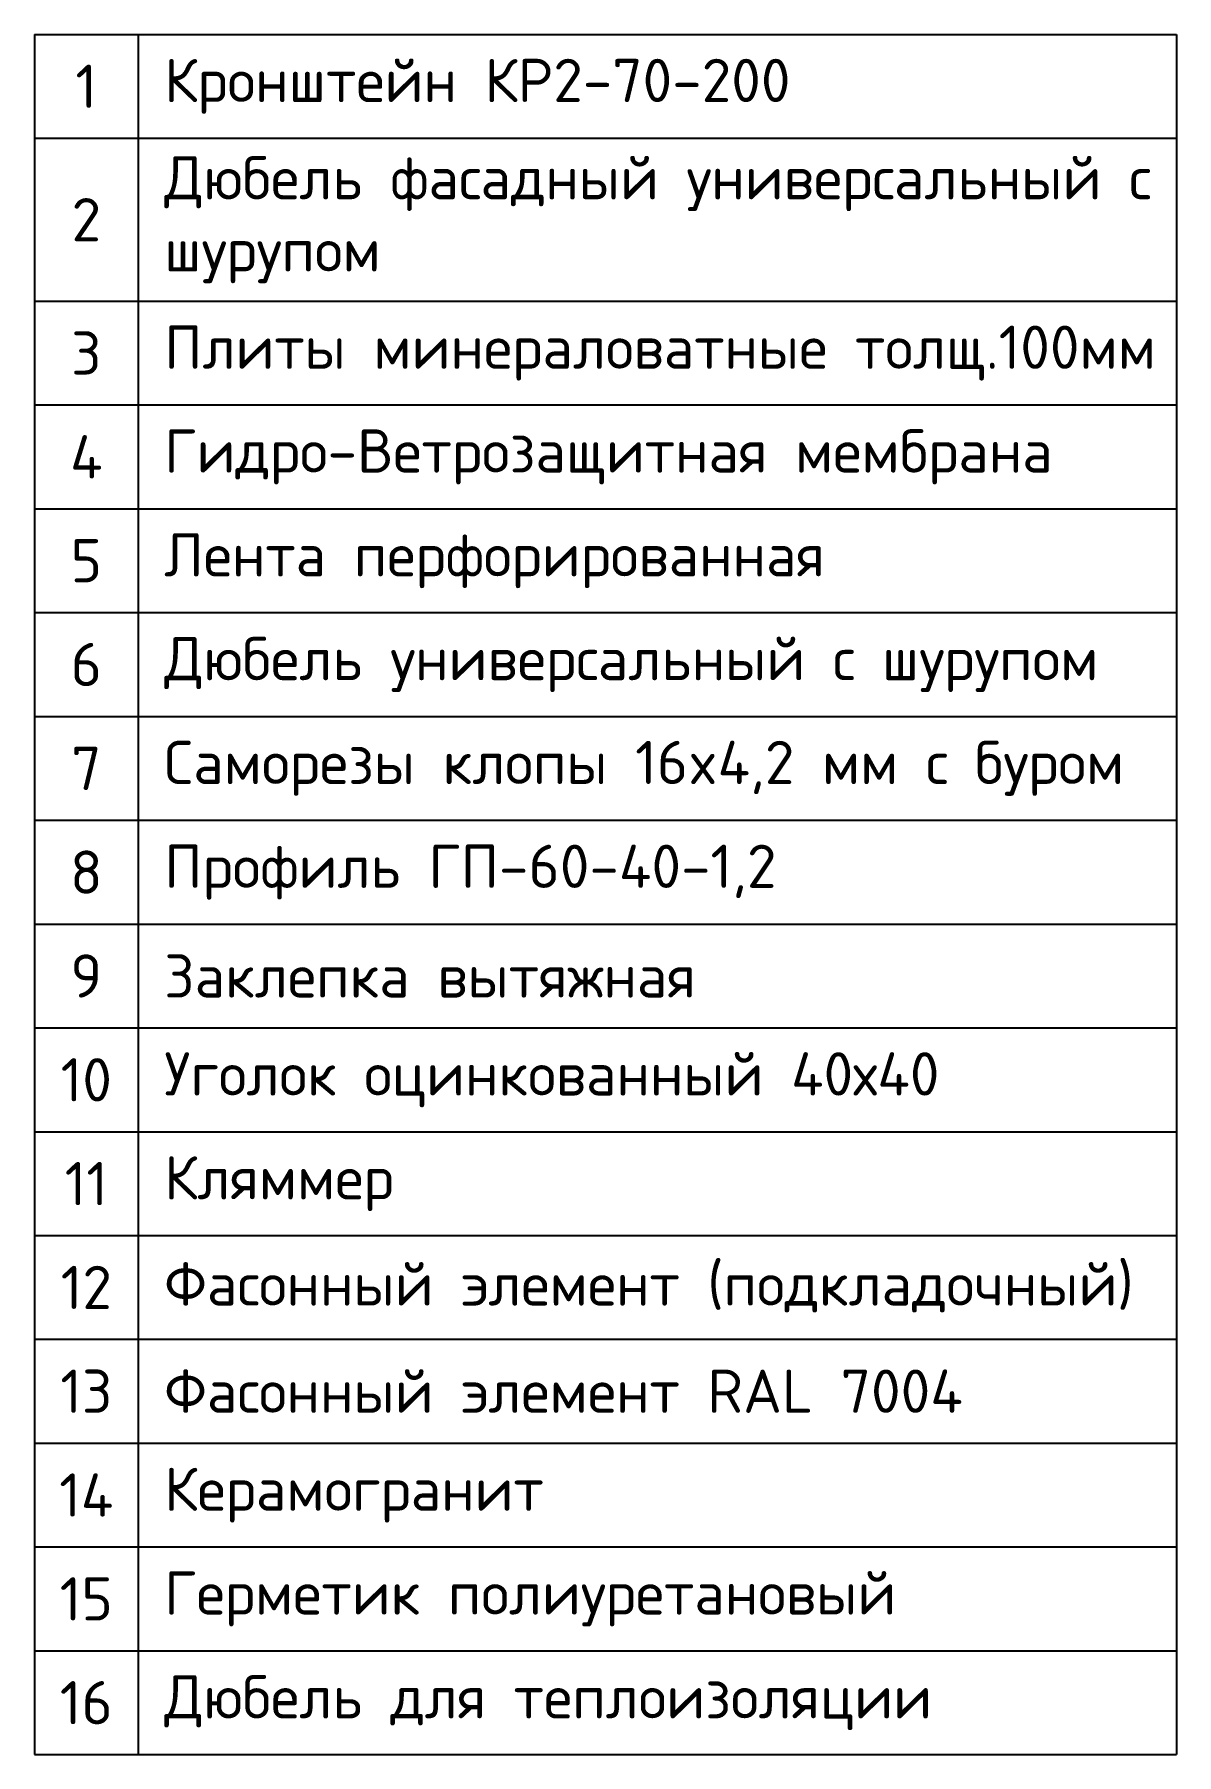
# Model space of a CAD drawing. Header units: millimetres. Extents: x -3689 to 2955806, y -724709 to -635850.
# Drawn here: x 2950248.1 to 2950578.2, y -719311.3 to -718814.1 of the extents above; entities that cross this region are included whole.
import ezdxf

# ---------------------------------------------------------------- set-up
doc = ezdxf.new("R2010")
doc.units = ezdxf.units.MM
doc.layers.add('_Выноска', color=7, linetype='Continuous', lineweight=15)

# ---------------------------------------------------------------- blocks, each defined once
blk = doc.blocks.new('*T431')
at = {"layer": '_Выноска', "linetype": 'ByBlock', "lineweight": -2, "transparency": 16777216}
for p, q in [((0, 0), (330.08, 0)), ((0, 0), (0, -497.21)), ((30.01, 0), (30.01, -497.21)), ((330.08, 0), (330.08, -497.21)), ((0, -30.01), (330.08, -30.01)), ((0, -77.1), (330.08, -77.1)), ((0, -107.11), (330.08, -107.11)), ((0, -137.12), (330.08, -137.12)), ((0, -167.13), (330.08, -167.13)), ((0, -197.13), (330.08, -197.13)), ((0, -227.14), (330.08, -227.14)), ((0, -257.15), (330.08, -257.15)), ((0, -287.16), (330.08, -287.16)), ((0, -317.16), (330.08, -317.16)), ((0, -347.17), (330.08, -347.17)), ((0, -377.18), (330.08, -377.18)), ((0, -407.19), (330.08, -407.19)), ((0, -437.2), (330.08, -437.2)), ((0, -467.2), (330.08, -467.2)), ((30.01, -497.21), (330.08, -497.21))]:
    blk.add_line(p, q, dxfattribs=at)
at = {"layer": '_Выноска', "color": 0, "linetype": 'ByBlock', "lineweight": -2, "transparency": 16777216}
blk.add_line((0, -497.21), (30.01, -497.21), dxfattribs=at)
at = {"layer": '_Выноска', "color": 0, "transparency": 16777216}
for s, insert, char_height, width, attachment_point in [('{\\fISOCPEUR|b0|i0|c0;1', (15, -15), 12.5032, 15.0039, 5), ('{\\fISOCPEUR|b0|i0|c0;Кронштейн КР2-70-200', (37.51, -15), 12.5032, 285.0733, 4), ('{\\fISOCPEUR|b0|i0|c0;Дюбель фасадный универсальный с шурупом', (37.51, -53.56), 12.5032, 285.0733, 4), ('{\\fISOCPEUR|b0|i0|c0;2', (15, -53.56), 12.5032, 15.0039, 5), ('{\\fISOCPEUR|b0|i0|c204|p34;Плиты минераловатные толщ\\fISOCPEUR|b0|i0|c0|p34;.100\\fISOCPEUR|b0|i0|c204|p34;мм}', (37.51, -92.11), 12.50322, 285.0733, 4), ('{\\fISOCPEUR|b0|i0|c0;3', (15, -92.11), 12.5032, 15.0039, 5), ('{\\fISOCPEUR|b0|i0|c0;Гидро-Ветрозащитная мембрана', (37.51, -122.11), 12.5032, 285.0733, 4), ('{\\fISOCPEUR|b0|i0|c0;4', (15, -122.11), 12.5032, 15.0039, 5), ('{\\fISOCPEUR|b0|i0|c0;Лента перфорированная', (37.51, -152.12), 12.5032, 285.0733, 4), ('{\\fISOCPEUR|b0|i0|c0;5', (15, -152.12), 12.5032, 15.0039, 5), ('{\\fISOCPEUR|b0|i0|c0;6', (15, -182.13), 12.5032, 15.0039, 5), ('{\\fISOCPEUR|b0|i0|c0;Дюбель универсальный с шурупом', (37.51, -182.13), 12.5032, 285.0733, 4), ('{\\fISOCPEUR|b0|i0|c0;7', (15, -212.14), 12.5032, 15.0039, 5), ('{\\fISOCPEUR|b0|i0|c0;Саморезы клопы 16x4,2 мм с буром', (37.51, -212.14), 12.5032, 285.0733, 4), ('{\\fISOCPEUR|b0|i0|c0;8', (15, -242.15), 12.5032, 15.0039, 5), ('{\\fISOCPEUR|b0|i0|c204|p34;Профиль ГП\\fISOCPEUR|b0|i0|c0|p34;-60-40-1,2}', (37.51, -242.15), 12.5032, 285.0733, 4), ('{\\fISOCPEUR|b0|i0|c0;9', (15, -272.15), 12.5032, 15.0039, 5), ('{\\fISOCPEUR|b0|i0|c0;Заклепка вытяжная', (37.51, -272.15), 12.5032, 285.0733, 4), ('{\\fISOCPEUR|b0|i0|c0;10', (15, -302.16), 12.5032, 15.0039, 5), ('{\\fISOCPEUR|b0|i0|c0;Уголок оцинкованный 40х40', (37.51, -302.16), 12.5032, 285.0733, 4), ('{\\fISOCPEUR|b0|i0|c0;11', (15, -332.17), 12.5032, 15.0039, 5), ('{\\fISOCPEUR|b0|i0|c0;Кляммер', (37.51, -332.17), 12.5032, 285.0733, 4), ('{\\fISOCPEUR|b0|i0|c0;12', (15, -362.18), 12.5032, 15.0039, 5), ('{\\fISOCPEUR|b0|i0|c204|p34;Фасонный элемент (подкладочный)}', (37.51, -362.18), 12.5032, 285.0733, 4), ('{\\fISOCPEUR|b0|i0|c0;13', (15, -392.18), 12.5032, 15.0039, 5), ('{\\fISOCPEUR|b0|i0|c204|p34;Фасонный элемент \\fISOCPEUR|b0|i0|c0|p34;RAL 7004}', (37.51, -392.18), 12.5032, 285.0733, 4), ('{\\fISOCPEUR|b0|i0|c0;14', (15, -422.19), 12.5032, 15.0039, 5), ('{\\fISOCPEUR|b0|i0|c204|p34;Керамогранит }', (37.51, -422.19), 12.5032, 285.0733, 4), ('{\\fISOCPEUR|b0|i0|c0;15', (15, -452.2), 12.5032, 15.0039, 5), ('{\\fISOCPEUR|b0|i0|c204|p34;Герметик полиуретановый}', (37.51, -452.2), 12.5032, 285.0733, 4), ('{\\fISOCPEUR|b0|i0|c0|p34;16', (15, -482.21), 12.5032, 15.0039, 5), ('{\\fISOCPEUR|b0|i0|c204|p34;Дюбель для теплоизоляции}', (37.51, -482.21), 12.5032, 285.0733, 4)]:
    blk.add_mtext(s, dxfattribs=dict(at, insert=insert, char_height=char_height, width=width, attachment_point=attachment_point))

msp = doc.modelspace()

# ---------------------------------------------------------------- block references
msp.add_blockref('*T431', (2950248.13, -718814.13))

doc.saveas('drawing.dxf')
